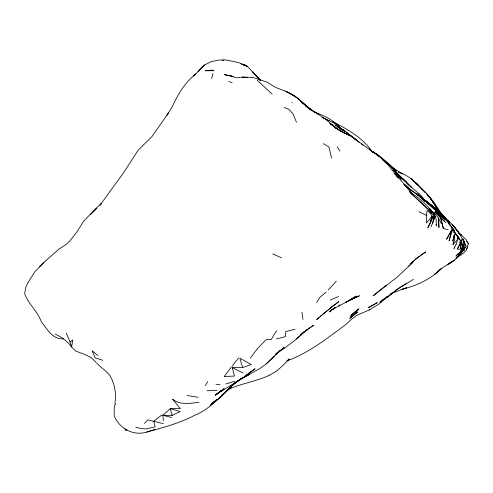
<?xml version="1.0" encoding="UTF-8"?>
<svg xmlns="http://www.w3.org/2000/svg" width="493" height="493" viewBox="0 0 493 493"><rect width="100%" height="100%" fill="white"/><g stroke="black" fill="none" stroke-linecap="round" stroke-linejoin="round"><path stroke-width="0.74" d="M431.535 216.766L431.597 215.552L430.814 213.968L427.117 210.351L426.377 215.379L426.476 223.021L431.535 216.766L430.5 222.818L430.266 221.332M409.646 191.611C418.545 197.933 427.413 204.638 433.655 213.752L433.242 221.141L432.94 215.94L430.543 221.486M464.03 250.931L465.219 247.005L462.73 250.845L457.424 257.013L460.043 254.197L456.025 258.03L459.082 255.497L461.738 252.391L462.73 250.845L462.896 249.372M463.666 242.753L463.833 241.28L463.882 247.418L463.673 244.571M114.844 404.79L114.154 408.685L114.247 415.852C119.189 428.386 133.202 436.163 146.415 432.145M451.724 230.046L446.664 239.13L451.724 230.046L449.092 240.929L452.34 229.972C449.918 221.074 441.346 217.105 435.615 210.739L440.483 215.546M456.074 244.399L457.658 239.45L453.012 244.54L453.572 241.699M454.829 235.315L455.249 233.183L456.906 235.574L457.714 238.002M452.975 239.493L452.549 240.972L453.313 240.029L454.46 234.317L454.7 239.746L453.012 244.54M453.313 240.029L454.182 235.968M211.645 78.633L212.976 73.395M454.398 247.055L454.004 248.534L456.148 244.337M453.825 236.535L454.46 234.317M461.855 248.996L461.466 250.358L458.188 255.146L460.474 251.381M462.631 246.284L463.21 244.251L463.913 245.736L461.466 250.358L462.754 247.677L461.128 239.629L462.754 247.677L460.308 251.837L455.914 256.126L457.738 253.87M466.483 249.606L468.35 243.752L466.353 239.943L462.126 235.691L458.182 232.708L461.602 235.315L456.666 230.595M430.5 222.818L432.94 215.94M432.441 223.791L435.085 216.316L433.655 213.752M431.005 227.008L435.085 216.316L434.222 215.077M429.945 222.873L427.844 227.729L430.241 223.329M28.021 282.471L25.852 287.203L24.65 293.612C28.311 303.978 37.567 311.182 41.27 321.67C47.088 328.862 52.708 339.985 63.659 338.759M457.8 248.367L460.672 242.47L459.211 242.199M463.223 248.651C460.135 255.799 454.01 261.216 447.243 264.827L454.41 260.162L441.716 268.377L434.758 274.151L441.383 268.549C430.586 279.42 416.394 285.774 401.709 289.397L406.62 287.801L393.87 292.411L390.277 294.321M462.508 250.364L461.226 252.558L463.654 248.429L460.191 253.969L462.73 250.845M461.238 250.124L463.913 245.736M28.249 282.224L34.769 271.896L43.871 262.522M205.347 385.563L207.744 381.73M316.611 302.684L320.056 297.168L325.959 292.183M461.738 252.391L465.219 247.005L462.151 251.251M461.269 252.465L457.997 256.385M224.315 376.356L230.995 367.427M250.302 358.121L257.777 348.224L266.177 339.597L271.249 339.585L275.18 332.695L276.838 330.797M231.778 366.416L238.612 357.943M461.842 248.805L462.754 247.677M101.755 203.264L100.011 205.205L123.694 172.581L138.151 150.192L151.875 136.678L168.335 113.094L166.991 115.245L172.18 106.815C177.887 94.607 184.838 82.43 195.715 74.092L193.607 76.008L204.429 65.014L211.318 61.662L218.399 60.103L225.591 59.887L238.55 62.549L247.504 66.475L260.31 80.297L252.391 71.75M198.266 71.608L204.429 65.014M199.209 70.745L200.183 69.698M328.35 289.822L336.3 281.244M144.48 423.444L147.764 419.9L163.343 423.616M232.185 385.064L226.392 391.06C231.365 385.84 236.923 381.071 243.172 377.422L237.657 381.083M90.472 214.708L96.918 208.317M318.885 317.504L316.709 319.643L332.054 306.695L338.808 301.661L322.927 314.01M279.932 350.831L275.328 354.72L279.895 350.843L266.337 363.852L259.497 368.702L240.738 379.117L233.774 383.837L241.989 378.39L249.711 374.199L240.738 379.117L234.378 383.696L218.448 399.01L211.38 403.699L217.53 399.207L210.394 405.166L216.07 400.094M266.337 363.852L274.342 356.075M101.675 203.27L95.765 208.403L83.594 221.339L76.637 232.326L69.741 240.985L66.037 244.51L59.166 248.953L46.157 260.39M39.44 266.658L46.003 260.446M279.919 350.726L276.031 353.734L285.355 347.534L294.438 340.7L301.716 334.131M223.945 388.817L221.258 391.245L224.05 388.761M296.355 338.987L307.133 329.725L305.851 330.729L313.523 325.275L305.179 331.099M393.081 292.3L378.914 304.132L369.128 309.986L357.012 315.28L351.299 319.409L346.104 324.32C327.42 338.081 308.895 352.963 286.858 360.944L289.336 358.929L282.058 366.244L276.234 371.315L269.646 375.093M386.438 285.194L373.127 295.775L397.266 277.066L413.085 262.128L408.722 265.998M393.106 292.275L387.085 297.692C393.032 292.127 399.737 287.407 406.743 283.265M280.505 350.344L281.035 349.87M279.765 350.88L278.397 352.07L281.244 349.894M221.314 395.589L230.65 386.715L236.486 382.026M220.969 390.53L215.293 395.3L221.172 390.832M393.094 292.176L391.528 293.403M319.969 316.432L321.744 314.978M451.724 261.697L451.07 262.196M419.364 256.126L410.429 263.891L416.85 258.11L415.969 258.856L425.736 251.935L421.879 254.339M70.924 345.587L71.664 346.986L70.08 342.025L72.791 339.899L71.664 346.986L75.602 351.016L83.939 354.116L91.365 357.628L95.981 362.306M304.582 331.518L300.453 334.753L304.582 331.518L303.454 332.276M161.926 414.896L153.717 421.207L155.141 426.876L146.31 428.91L141.01 428.608L135.711 427.172M282.384 349.026L284.091 347.719L282.298 349.044M222.349 389.945L223.526 389.051M330.969 307.515L332.054 306.695M335.339 307.416L329.262 311.921L334.648 307.971M282.267 349.032L284.036 347.725M281.577 349.543L282.785 348.65M221.123 390.795L215.706 394.733C228.986 386.29 242.741 378.673 255.06 368.746L248.49 373.201M420.369 255.411L421.373 254.696M246.106 374.822L247.301 374.008M334.593 307.897L331.499 309.98L346.012 302.246L359.471 295.757L351.829 299.208M456.099 258.166L461.368 254.733L466.076 250.758L467.82 246.722L465.595 245.785L463.1 238.889L465.595 245.785M395.361 290.414L413.473 279.371M244.429 376.64L245.687 375.863M229.233 388.589L231.149 387.406C219.373 397.216 209.223 409.56 194.599 415.34C179.526 423.302 162.955 427.622 146.618 432.102L155.03 429.335M449.259 263.237L450.466 262.541M369.128 309.986L370.132 309.419M338.549 305.629L339.837 304.914M390.413 294.253L395.078 291.77L393.87 292.411M125 428.922L125.616 430.142L126.19 429.847M171.607 417.46L162.832 415.322L172.125 415.414L180.111 411.587L170.288 408.629L162.832 415.322L163.417 420.856M229.307 389.039C242.248 383.123 256.742 381.379 269.535 375.148M348.335 300.773L351.127 299.516M330.292 300.046L338.555 296.546M242.661 367.599L251.257 364.537L239.838 358.226L242.661 367.599L232.221 367.667L234.495 376.036L224.377 376.541M226.127 383.911L234.902 381.212M222.442 60.479L223.859 60.078M276.407 338.944L285.521 336.633L285.804 331.506L295.06 329.33M247.578 77.623L242.47 77.105L236.357 77.845L230.151 75.62L227.248 75.645M125.616 430.142L127.12 429.927M199.03 402.436C190.23 403.071 180.099 405.492 172.667 399.219L180.321 408.679L170.288 408.629L172.125 415.414M212.81 70.068L205.408 70.758L213.937 70.678L206.703 70.641M460.973 249.07L457.239 249.224L460.672 242.47L460.973 249.07L460.727 245.311M207.042 390.77L217.086 390.376M242.47 77.105L252.804 77.389L267.175 82.189L275.513 87.397L285.749 91.322L292.694 94.631L298.012 98.397L311.286 110.056M215.971 384.25L219.97 384.503M242.667 77.185L247.652 77.654M187.149 395.509L198.291 397.333M240.985 63.991L244.534 64.626L247.504 66.475L243.191 65.138M233.645 76.495L224.29 74.622L231.371 76.144M441.512 221.881L443.349 228.469L448.032 229.726M102.76 360.284L95.235 357.887L92.222 350.837M228.851 81.474L232.123 82.762M284.067 107.437L288.886 109.323L293.002 113.883L296.515 122.282M315.095 112.435C325.053 115.769 334.833 120.816 341.335 129.332M343.288 132.568L349.938 135.322L381.058 157.797L388.601 165.728L398.202 177.585L394.326 173.326L403.736 183.519L412.21 194.365L410.552 192.72C417.528 200.331 426.772 206.074 432.534 214.677M314.799 112.336L316.759 113.15L314.01 111.905M342.247 132.124L349.938 135.322L356.803 140.104L350.979 135.951L355.687 139.747M272.783 253.926L281.398 257.771M344.213 133.011L349.463 135.384L334.094 127.139L338.555 129.912M329.306 120.871L323.106 117.852M336.436 124.273L322.046 117.272M398.344 171.891C409.628 175.6 417.694 184.45 425.607 192.831L421.447 188.739C431.116 195.992 435.331 207.584 443.121 216.402L440.126 213.272M332.787 121.654C347.522 129.295 362.774 137.744 372.27 151.856M232.221 367.667L243.08 372.973M418.914 211.682L426.377 215.379M310.14 109.464L311.434 110.112M398.473 172.02L402.35 173.967L390.702 166.307M55.278 334.155C61.409 337.039 67.165 340.916 71.214 346.437M340.601 128.636L344.552 130.725L340.004 128.075L338.007 126.146L339.073 127.212M312.081 110.438L318.342 114.16M330.31 123.805L333.311 125.487L329.607 123.256M296.552 97.404L285.749 91.322C294.623 94.884 301.568 101.558 308.31 108.115M323.316 143.666L328.874 146.828L331.579 158.074M382.778 160.182L389.729 165.038L394.061 169.789L392.41 168.304M370.995 150.716L378.877 155.609L370.995 150.716C380.769 155.893 388.601 163.725 396.705 171.059M385.175 162.209C394.024 166.862 398.48 176.593 406.509 182.404L393.889 170.19M344.015 130.892L337.002 126.418L345.772 131.656L353.783 138.157M436.317 211.774L440.089 214.215L435.344 210.801L440.434 215.435M409.19 188.844L410.7 190.273L420.874 197.009L404.716 185.22L408.124 188.314M376.979 155.252L378.784 156.454M344.792 131.311L341.242 128.901L342.432 129.838M344.847 131.335L334.846 124.76L335.918 125.752M357.813 141.368L354.923 139.081M330.828 124.131L341.741 131.89L331.123 124.409L335.869 127.816L324.363 118.363L305.266 105.576L312.722 110.956L300.613 101.373L303.09 103.863M380.547 157.748L390.136 165.309L385.255 161.864L386.358 162.856M358.399 141.799L359.582 142.674M361.344 143.981L363.113 145.287M309.394 108.928L311.182 110.253M369.744 149.749L374.76 153.588M430.481 204.589L435.855 208.687L439.411 213.112L435.411 208.496L425.761 200.522L435.855 208.687L431.831 205.618M435.818 211.263L439.423 214.122L435.344 210.801M431.375 211.355L433.711 213.253L434.179 215.484M409.628 191.771L412.462 194.119L409.547 191.629M406.743 183.433L419.808 194.304L427.912 203.886M92.659 351.207L97.947 355.619M272.161 94.132L257.26 80.341M444.495 221.394L440.083 216.76L434.61 211.99L445.955 222.633M419.87 196.867L416.53 193.928L425.441 201.779L421.546 198.34M433.52 208.428L417.608 193.811L444.723 219.034M403.755 184.339L407.594 187.833M346.567 132.518L349.759 135.427M442.696 217.499L444.39 219.046L440.076 214.701L442.042 216.902M302.4 102.544L308.15 107.967M412.16 194.31L427.671 209.044M435.183 209.531L430.34 204.934L445.037 218.233L452.303 227.76L456.906 235.574M436.798 211.059L439.325 213.592M408.179 187.888L404.278 184.148L410.7 190.273M260.477 80.31L255.651 75.256L259.984 80.137M394.406 170.701L402.196 178.337L396.877 173.561M428.084 195.937L430.167 198.032L435.596 205.593L430.716 199.067M428.423 196.245C435.461 202.5 438.936 211.583 445.444 218.344L441.272 213.457L449.739 222.177L447.619 220.174C454.756 226.324 460.819 234.076 463.938 243.031M425.576 201.255L428.762 204.453M428.713 210.098L431.831 213.253L428.818 208.896L429.335 210.332M292.029 102.452L292.454 102.889M448.168 223.181L450.639 225.702M438.203 213.315L441.888 217.142M438.949 213.099L435.313 209.266L439.343 213.888M425.958 201.341L421.533 196.608L427.425 203.387M433.932 212.705L438.45 217.949L441.229 223.317M341.464 129.53L337.625 125.056L339.221 127.508M430.186 209.137L433.711 213.253M430.167 198.032L426.599 193.737L428.885 196.695M451.403 226.94L454.349 230.484L451.446 226.934M440.693 214.492L435.886 207.96L439.67 213.5M466.625 241.453L468.35 243.752M454.263 232.03L456.043 234.434M457.824 236.831L459.605 239.234L462.397 245.532L460.665 242.248M96.646 362.891C100.831 367.883 106.864 370.946 110.457 376.498C114.924 384.565 116.403 393.969 114.912 403.046L115.818 404.852M429.458 208.262L433.353 213.839M430.562 198.075L438.943 212.027M337.237 146.76L339.868 151.117M457.843 236.239L459.605 239.234L457.208 235.672L458.94 238.957M457.362 238.088L458.108 239.407M452.34 229.972L453.917 232.795M66.284 333.003L70.08 342.025M435.085 216.316L436.206 219.397L436.379 225.88L436.065 224.395M440.083 216.76L441.106 220.42M441.253 219.268L443.349 228.469M301.913 312.081L302.973 319.47M460.425 240.8L460.622 243.807M438.45 217.949L438.924 227.556L438.764 220.279M353.161 313.64L350.443 316.247L358.935 308.901L353.161 313.64M356.199 310.935L351.663 315.082L357.524 309.968L356.199 310.935M356.624 312.815L349.74 318.404L357.758 311.946L356.624 312.815M386.919 296.792L379.85 302.086L386.919 296.792M356.137 296.139L346.012 302.246L356.137 296.139M377.213 302.702L368.314 307.663L377.213 302.702M441.802 215.533L437.186 211.78L445.037 218.233L441.802 215.533M414.021 181.276L411.242 178.7L418.384 185.343L414.021 181.276M407.508 183.248L403.015 178.922L411.877 187.716L407.508 183.248M419.537 186.607L415.371 182.515L422.378 189.608L419.537 186.607M372.141 151.813L369.645 149.083L372.135 151.838M401.234 179.224L395.386 172.248L401.234 179.224M393.605 169.61L389.729 165.038L397.296 174.596L393.605 169.61M455.994 229.109L452.217 224.444L458.311 231.981L455.994 229.109"/></g></svg>
